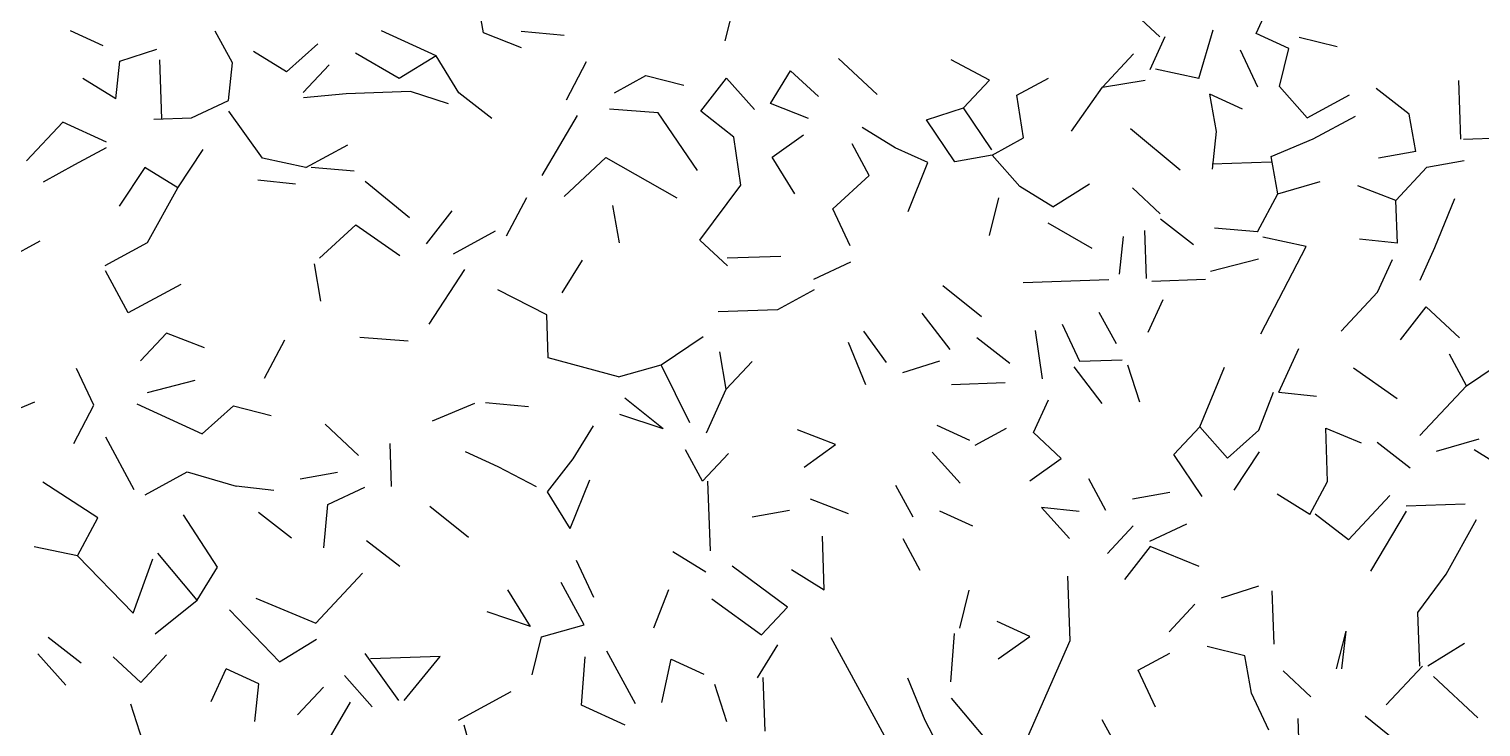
# Model space of a CAD drawing. Header units: inches. Extents: x -241 to -33, y 8 to 217.
# Drawn here: x -186.4 to -132.2, y 140.3 to 166.4 of the extents above; entities that cross this region are included whole.
import ezdxf

# ---------------------------------------------------------------- set-up
doc = ezdxf.new("R2010")
doc.units = ezdxf.units.IN
doc.header["$MEASUREMENT"] = 0
doc.layers.add('cben.net', color=7, linetype='Continuous')

# ---------------------------------------------------------------- blocks, each defined once
blk = doc.blocks.new('A$C18E60CC8')
at = {"layer": 'cben.net', "color": 3, "linetype": 'Continuous'}
for p, q in [((71.069, 158.123), (70.82, 159.514)), ((80.083, 157.826), (80.435, 159.24)), ((99.884, 158.095), (100.444, 159.315)), ((96.286, 157.974), (95.253, 158.939)), ((96.286, 157.974), (95.253, 158.939)), ((56.874, 157.643), (55.657, 158.203)), ((61.701, 157.006), (61.06, 158.185)), ((61.701, 157.006), (61.06, 158.185)), ((69.296, 157.262), (67.262, 158.194)), ((74.073, 158.024), (72.466, 158.17)), ((74.073, 158.024), (72.466, 158.17)), ((74.073, 158.024), (72.466, 158.17)), ((97.742, 156.422), (98.278, 158.242)), ((63.712, 156.674), (64.878, 157.714)), ((72.486, 157.57), (71.069, 158.123)), ((72.486, 157.57), (71.069, 158.123)), ((72.486, 157.57), (71.069, 158.123)), ((95.929, 156.76), (96.486, 157.982)), ((95.929, 156.76), (96.486, 157.982)), ((95.929, 156.76), (96.486, 157.982)), ((101.105, 157.537), (99.884, 158.095)), ((101.105, 157.537), (99.884, 158.095)), ((102.903, 157.597), (101.492, 157.95)), ((57.343, 155.658), (57.495, 157.064)), ((57.495, 157.064), (58.881, 157.511)), ((59.068, 154.916), (58.995, 157.114)), ((63.712, 156.674), (62.487, 157.432)), ((63.712, 156.674), (62.487, 157.432)), ((67.923, 156.416), (66.29, 157.361)), ((67.923, 156.416), (66.29, 157.361)), ((67.923, 156.416), (66.29, 157.361)), ((69.296, 157.262), (67.923, 156.416)), ((69.296, 157.262), (67.923, 156.416)), ((70.142, 155.889), (69.296, 157.262)), ((85.754, 155.817), (84.309, 157.169)), ((85.754, 155.817), (84.309, 157.169)), ((89.938, 156.357), (88.511, 157.11)), ((89.938, 156.357), (88.511, 157.11)), ((89.938, 156.357), (88.511, 157.11)), ((89.938, 156.357), (88.511, 157.11)), ((89.938, 156.357), (88.511, 157.11)), ((94.149, 156.101), (95.308, 157.341)), ((94.149, 156.101), (95.308, 157.341)), ((99.952, 156.097), (99.307, 157.474)), ((99.952, 156.097), (99.307, 157.474)), ((100.752, 156.125), (101.105, 157.537)), ((100.752, 156.125), (101.105, 157.537)), ((100.752, 156.125), (101.105, 157.537)), ((61.547, 155.599), (61.701, 157.006)), ((61.547, 155.599), (61.701, 157.006)), ((61.547, 155.599), (61.701, 157.006)), ((61.547, 155.599), (61.701, 157.006)), ((61.547, 155.599), (61.701, 157.006)), ((64.34, 155.894), (65.305, 156.929)), ((64.34, 155.894), (65.305, 156.929)), ((64.34, 155.894), (65.305, 156.929)), ((74.154, 155.625), (74.907, 157.053)), ((75.947, 155.885), (77.124, 156.526)), ((75.947, 155.885), (77.124, 156.526)), ((77.124, 156.526), (78.538, 156.172)), ((77.124, 156.526), (78.538, 156.172)), ((81.764, 155.482), (82.52, 156.709)), ((83.557, 155.744), (82.52, 156.709)), ((97.742, 156.422), (96.129, 156.768)), ((97.742, 156.422), (96.129, 156.768)), ((97.742, 156.422), (96.129, 156.768)), ((57.343, 155.658), (56.118, 156.418)), ((57.343, 155.658), (56.118, 156.418)), ((79.171, 155.195), (80.131, 156.429)), ((79.171, 155.195), (80.131, 156.429)), ((79.171, 155.195), (80.131, 156.429)), ((80.131, 156.429), (81.171, 155.261)), ((80.131, 156.429), (81.171, 155.261)), ((80.131, 156.429), (81.171, 155.261)), ((80.131, 156.429), (81.171, 155.261)), ((88.973, 155.325), (89.938, 156.357)), ((90.958, 155.793), (92.137, 156.432)), ((90.958, 155.793), (92.137, 156.432)), ((90.958, 155.793), (92.137, 156.432)), ((93.003, 154.46), (94.149, 156.101)), ((94.149, 156.101), (95.74, 156.354)), ((94.149, 156.101), (95.74, 156.354)), ((94.149, 156.101), (95.74, 156.354)), ((101.792, 154.957), (100.752, 156.125)), ((105.591, 155.087), (104.357, 156.044)), ((107.521, 154.151), (107.448, 156.35)), ((107.521, 154.151), (107.448, 156.35)), ((60.168, 154.953), (61.547, 155.599)), ((60.168, 154.953), (61.547, 155.599)), ((65.942, 155.848), (64.347, 155.693)), ((65.942, 155.848), (64.347, 155.693)), ((65.942, 155.848), (64.347, 155.693)), ((68.339, 155.929), (65.942, 155.848)), ((69.756, 155.477), (68.339, 155.929)), ((69.756, 155.477), (68.339, 155.929)), ((71.376, 154.931), (70.142, 155.889)), ((83.181, 154.929), (81.764, 155.482)), ((83.181, 154.929), (81.764, 155.482)), ((91.21, 154.2), (90.958, 155.793)), ((91.21, 154.2), (90.958, 155.793)), ((99.38, 155.277), (98.159, 155.836)), ((98.406, 154.444), (98.159, 155.836)), ((98.406, 154.444), (98.159, 155.836)), ((99.38, 155.277), (98.159, 155.836)), ((98.406, 154.444), (98.159, 155.836)), ((101.792, 154.957), (103.365, 155.812)), ((101.792, 154.957), (103.365, 155.812)), ((101.792, 154.957), (103.365, 155.812)), ((58.768, 154.905), (60.168, 154.953)), ((58.768, 154.905), (60.168, 154.953)), ((58.768, 154.905), (60.168, 154.953)), ((62.822, 153.442), (61.562, 155.2)), ((62.822, 153.442), (61.562, 155.2)), ((73.25, 152.794), (74.573, 155.039)), ((77.573, 155.14), (75.767, 155.281)), ((79.045, 152.99), (77.573, 155.14)), ((80.403, 154.235), (79.171, 155.195)), ((80.403, 154.235), (79.171, 155.195)), ((87.587, 154.88), (88.973, 155.325)), ((90.026, 153.759), (88.973, 155.325)), ((90.026, 153.759), (88.973, 155.325)), ((102.017, 154.164), (103.59, 155.019)), ((102.017, 154.164), (103.59, 155.019)), ((102.017, 154.164), (103.59, 155.019)), ((105.837, 153.695), (105.591, 155.087)), ((105.837, 153.695), (105.591, 155.087)), ((105.837, 153.695), (105.591, 155.087)), ((54.02, 153.344), (55.371, 154.792)), ((56.997, 154.045), (55.371, 154.792)), ((56.997, 154.045), (55.371, 154.792)), ((56.997, 154.045), (55.371, 154.792)), ((56.997, 154.045), (55.371, 154.792)), ((86.422, 153.838), (85.193, 154.596)), ((86.422, 153.838), (85.193, 154.596)), ((88.64, 153.314), (87.587, 154.88)), ((88.64, 153.314), (87.587, 154.88)), ((97.055, 152.997), (95.202, 154.536)), ((98.254, 153.038), (98.406, 154.444)), ((55.825, 153.206), (57.003, 153.847)), ((55.825, 153.206), (57.003, 153.847)), ((55.825, 153.206), (57.003, 153.847)), ((64.433, 153.094), (66.006, 153.95)), ((80.665, 152.443), (80.403, 154.235)), ((80.665, 152.443), (80.403, 154.235)), ((80.665, 152.443), (80.403, 154.235)), ((80.665, 152.443), (80.403, 154.235)), ((80.665, 152.443), (80.403, 154.235)), ((81.832, 153.483), (83.004, 154.323)), ((81.832, 153.483), (83.004, 154.323)), ((85.455, 152.805), (84.814, 153.984)), ((87.64, 153.279), (86.422, 153.838)), ((87.64, 153.279), (86.422, 153.838)), ((90.033, 153.56), (91.21, 154.2)), ((90.033, 153.56), (91.21, 154.2)), ((100.441, 153.512), (102.017, 154.164)), ((100.441, 153.512), (102.017, 154.164)), ((100.441, 153.512), (102.017, 154.164)), ((107.622, 154.155), (109.021, 154.202)), ((59.656, 152.335), (60.61, 153.766)), ((64.433, 153.094), (62.822, 153.442)), ((64.433, 153.094), (62.822, 153.442)), ((64.433, 153.094), (62.822, 153.442)), ((74.075, 152.021), (75.628, 153.474)), ((74.075, 152.021), (75.628, 153.474)), ((75.628, 153.474), (78.279, 151.963)), ((75.628, 153.474), (78.279, 151.963)), ((82.676, 152.111), (81.832, 153.483)), ((82.676, 152.111), (81.832, 153.483)), ((82.676, 152.111), (81.832, 153.483)), ((82.676, 152.111), (81.832, 153.483)), ((86.902, 151.454), (87.64, 153.279)), ((90.033, 153.56), (88.64, 153.314)), ((91.073, 152.395), (90.033, 153.56)), ((91.073, 152.395), (90.033, 153.56)), ((91.073, 152.395), (90.033, 153.56)), ((91.073, 152.395), (90.033, 153.56)), ((98.247, 153.237), (100.448, 153.311)), ((98.247, 153.237), (100.448, 153.311)), ((98.247, 153.237), (100.448, 153.311)), ((98.247, 153.237), (100.448, 153.311)), ((100.688, 152.119), (100.441, 153.512)), ((100.688, 152.119), (100.441, 153.512)), ((105.837, 153.695), (104.443, 153.446)), ((106.256, 153.107), (107.65, 153.354)), ((106.256, 153.107), (107.65, 153.354)), ((106.256, 153.107), (107.65, 153.354)), ((54.646, 152.565), (55.825, 153.206)), ((58.431, 153.094), (57.479, 151.661)), ((59.656, 152.335), (58.431, 153.094)), ((66.24, 152.957), (64.633, 153.102)), ((66.24, 152.957), (64.633, 153.102)), ((84.097, 151.558), (85.455, 152.805)), ((105.099, 151.868), (106.256, 153.107)), ((58.524, 150.295), (59.656, 152.335)), ((62.648, 152.635), (64.054, 152.483)), ((62.648, 152.635), (64.054, 152.483)), ((68.298, 151.225), (66.652, 152.571)), ((68.298, 151.225), (66.652, 152.571)), ((79.133, 150.39), (80.665, 152.443)), ((79.133, 150.39), (80.665, 152.443)), ((79.133, 150.39), (80.665, 152.443)), ((79.133, 150.39), (80.665, 152.443)), ((79.133, 150.39), (80.665, 152.443)), ((79.133, 150.39), (80.665, 152.443)), ((92.298, 151.635), (91.073, 152.395)), ((92.298, 151.635), (91.073, 152.395)), ((92.298, 151.635), (93.671, 152.483)), ((92.298, 151.635), (93.671, 152.483)), ((92.298, 151.635), (93.671, 152.483)), ((92.298, 151.635), (93.671, 152.483)), ((92.298, 151.635), (93.671, 152.483)), ((92.298, 151.635), (93.671, 152.483)), ((96.31, 151.37), (95.277, 152.336)), ((100.688, 152.119), (102.274, 152.573)), ((100.688, 152.119), (102.274, 152.573)), ((105.099, 151.868), (103.678, 152.419)), ((105.099, 151.868), (103.678, 152.419)), ((71.924, 150.547), (72.676, 151.974)), ((71.924, 150.547), (72.676, 151.974)), ((76.135, 150.289), (75.888, 151.681)), ((76.135, 150.289), (75.888, 151.681)), ((89.934, 150.557), (90.286, 151.967)), ((89.934, 150.557), (90.286, 151.967)), ((89.934, 150.557), (90.286, 151.967)), ((89.934, 150.557), (90.286, 151.967)), ((99.935, 150.692), (100.688, 152.119)), ((105.152, 150.269), (105.099, 151.868)), ((106.556, 150.117), (107.296, 151.943)), ((106.556, 150.117), (107.296, 151.943)), ((68.932, 150.245), (69.891, 151.478)), ((84.745, 150.179), (84.097, 151.558)), ((97.549, 150.212), (96.317, 151.17)), ((64.948, 149.713), (66.306, 150.958)), ((64.948, 149.713), (66.306, 150.958)), ((66.306, 150.958), (67.947, 149.813)), ((66.306, 150.958), (67.947, 149.813)), ((66.306, 150.958), (67.947, 149.813)), ((66.306, 150.958), (67.947, 149.813)), ((66.306, 150.958), (67.947, 149.813)), ((66.306, 150.958), (67.947, 149.813)), ((69.944, 149.881), (71.517, 150.734)), ((69.944, 149.881), (71.517, 150.734)), ((69.944, 149.881), (71.517, 150.734)), ((92.119, 151.029), (93.752, 150.084)), ((92.119, 151.029), (93.752, 150.084)), ((95.792, 148.953), (95.729, 150.751)), ((95.792, 148.953), (95.729, 150.751)), ((99.935, 150.692), (98.329, 150.839)), ((53.34, 149.72), (54.521, 150.361)), ((53.34, 149.72), (54.521, 150.361)), ((53.34, 149.72), (54.521, 150.361)), ((53.34, 149.72), (54.521, 150.361)), ((53.34, 149.72), (54.521, 150.361)), ((53.34, 149.72), (54.521, 150.361)), ((56.951, 149.442), (58.524, 150.295)), ((56.951, 149.442), (58.524, 150.295)), ((56.951, 149.442), (58.524, 150.295)), ((56.951, 149.442), (58.524, 150.295)), ((80.167, 149.425), (79.133, 150.39)), ((94.785, 149.119), (94.937, 150.524)), ((100.063, 146.895), (101.754, 150.154)), ((100.063, 146.895), (101.754, 150.154)), ((101.754, 150.154), (100.14, 150.5)), ((101.754, 150.154), (100.14, 150.5)), ((105.152, 150.269), (103.746, 150.421)), ((106, 148.896), (106.556, 150.117)), ((65.001, 148.112), (64.755, 149.504)), ((73.997, 148.416), (74.755, 149.641)), ((73.997, 148.416), (74.755, 149.641)), ((73.997, 148.416), (74.755, 149.641)), ((73.997, 148.416), (74.755, 149.641)), ((80.156, 149.725), (82.156, 149.793)), ((80.156, 149.725), (82.156, 149.793)), ((83.384, 148.932), (84.765, 149.581)), ((83.384, 148.932), (84.765, 149.581)), ((83.384, 148.932), (84.765, 149.581)), ((98.183, 149.233), (99.968, 149.692)), ((98.183, 149.233), (99.968, 149.692)), ((98.183, 149.233), (99.968, 149.692)), ((104.414, 148.444), (104.973, 149.661)), ((57.812, 147.671), (56.959, 149.24)), ((57.812, 147.671), (56.959, 149.24)), ((57.812, 147.671), (56.959, 149.24)), ((69.034, 147.248), (70.364, 149.293)), ((69.034, 147.248), (70.364, 149.293)), ((59.777, 148.737), (57.812, 147.671)), ((59.777, 148.737), (57.812, 147.671)), ((73.425, 147.596), (71.592, 148.535)), ((83.397, 148.533), (82.024, 147.786)), ((88.196, 148.696), (89.636, 147.543)), ((88.196, 148.696), (89.636, 147.543)), ((94.393, 148.905), (91.194, 148.797)), ((94.393, 148.905), (91.194, 148.797)), ((94.393, 148.905), (91.194, 148.797)), ((95.993, 148.859), (97.994, 148.927)), ((95.993, 148.859), (97.994, 148.927)), ((103.061, 146.995), (104.414, 148.444)), ((103.061, 146.995), (104.414, 148.444)), ((103.061, 146.995), (104.414, 148.444)), ((95.858, 146.953), (96.418, 148.173)), ((95.858, 146.953), (96.418, 148.173)), ((105.275, 146.671), (106.232, 147.903)), ((105.275, 146.671), (106.232, 147.903)), ((105.275, 146.671), (106.232, 147.903)), ((107.472, 146.746), (106.232, 147.903)), ((73.478, 145.997), (73.425, 147.596)), ((82.024, 147.786), (79.823, 147.711)), ((82.024, 147.786), (79.823, 147.711)), ((82.024, 147.786), (79.823, 147.711)), ((82.024, 147.786), (79.823, 147.711)), ((82.024, 147.786), (79.823, 147.711)), ((82.024, 147.786), (79.823, 147.711)), ((82.024, 147.786), (79.823, 147.711)), ((88.477, 146.303), (87.431, 147.667)), ((88.477, 146.303), (87.431, 147.667)), ((94.673, 146.514), (94.032, 147.691)), ((58.273, 145.884), (59.24, 146.918)), ((58.273, 145.884), (59.24, 146.918)), ((58.273, 145.884), (59.24, 146.918)), ((60.657, 146.365), (59.24, 146.918)), ((77.69, 145.739), (79.254, 146.794)), ((77.69, 145.739), (79.254, 146.794)), ((77.69, 145.739), (79.254, 146.794)), ((77.69, 145.739), (79.254, 146.794)), ((86.091, 145.822), (85.25, 146.995)), ((86.091, 145.822), (85.25, 146.995)), ((91.915, 145.217), (91.653, 147.012)), ((91.915, 145.217), (91.653, 147.012)), ((92.648, 147.246), (93.294, 145.865)), ((62.899, 145.241), (63.651, 146.666)), ((62.899, 145.241), (63.651, 146.666)), ((62.899, 145.241), (63.651, 146.666)), ((62.899, 145.241), (63.651, 146.666)), ((68.254, 146.622), (66.449, 146.759)), ((84.666, 146.574), (85.318, 144.996)), ((84.666, 146.574), (85.318, 144.996)), ((90.696, 145.778), (89.462, 146.737)), ((90.696, 145.778), (89.462, 146.737)), ((100.737, 144.717), (101.483, 146.342)), ((76.104, 145.285), (73.478, 145.997)), ((76.104, 145.285), (73.478, 145.997)), ((76.104, 145.285), (73.478, 145.997)), ((76.104, 145.285), (77.69, 145.739)), ((76.104, 145.285), (77.69, 145.739)), ((76.104, 145.285), (77.69, 145.739)), ((78.763, 143.573), (77.69, 145.739)), ((78.763, 143.573), (77.69, 145.739)), ((78.763, 143.573), (77.69, 145.739)), ((80.121, 144.82), (79.874, 146.213)), ((80.121, 144.82), (81.086, 145.854)), ((80.121, 144.82), (81.086, 145.854)), ((86.704, 145.443), (88.09, 145.889)), ((86.704, 145.443), (88.09, 145.889)), ((86.704, 145.443), (88.09, 145.889)), ((86.704, 145.443), (88.09, 145.889)), ((86.704, 145.443), (88.09, 145.889)), ((93.294, 145.865), (94.893, 145.92)), ((93.294, 145.865), (94.893, 145.92)), ((95.548, 144.34), (95.099, 145.726)), ((95.548, 144.34), (95.099, 145.726)), ((95.548, 144.34), (95.099, 145.726)), ((95.548, 144.34), (95.099, 145.726)), ((107.734, 144.954), (107.093, 146.131)), ((107.734, 144.954), (107.093, 146.131)), ((107.734, 144.954), (109.297, 146.006)), ((56.53, 144.225), (55.882, 145.602)), ((56.53, 144.225), (55.882, 145.602)), ((60.3, 145.153), (58.515, 144.692)), ((60.3, 145.153), (58.515, 144.692)), ((94.147, 144.293), (93.1, 145.659)), ((97.778, 143.416), (98.703, 145.649)), ((97.778, 143.416), (98.703, 145.649)), ((97.778, 143.416), (98.703, 145.649)), ((97.778, 143.416), (98.703, 145.649)), ((97.778, 143.416), (98.703, 145.649)), ((97.778, 143.416), (98.703, 145.649)), ((105.148, 144.465), (103.51, 145.609)), ((105.148, 144.465), (103.51, 145.609)), ((79.376, 143.196), (80.121, 144.82)), ((79.376, 143.196), (80.121, 144.82)), ((88.521, 145.005), (90.518, 145.073)), ((88.521, 145.005), (90.518, 145.073)), ((99.985, 143.291), (100.536, 144.71)), ((100.737, 144.717), (102.142, 144.564)), ((100.737, 144.717), (102.142, 144.564)), ((100.737, 144.717), (102.142, 144.564)), ((105.996, 143.093), (107.734, 144.954)), ((105.996, 143.093), (107.734, 144.954)), ((52.744, 143.696), (54.324, 144.349)), ((52.744, 143.696), (54.324, 144.349)), ((55.778, 142.797), (56.53, 144.225)), ((55.778, 142.797), (56.53, 144.225)), ((55.778, 142.797), (56.53, 144.225)), ((58.127, 144.278), (60.566, 143.159)), ((60.566, 143.159), (61.732, 144.199)), ((60.566, 143.159), (61.732, 144.199)), ((60.566, 143.159), (61.732, 144.199)), ((61.732, 144.199), (63.146, 143.848)), ((69.155, 143.65), (70.734, 144.304)), ((69.155, 143.65), (70.734, 144.304)), ((72.74, 144.172), (71.133, 144.316)), ((72.74, 144.172), (71.133, 144.316)), ((72.74, 144.172), (71.133, 144.316)), ((77.77, 143.34), (76.331, 144.492)), ((77.77, 143.34), (76.331, 144.492)), ((77.77, 143.34), (76.331, 144.492)), ((77.77, 143.34), (76.331, 144.492)), ((91.582, 143.207), (92.142, 144.426)), ((91.582, 143.207), (92.142, 144.426)), ((77.77, 143.34), (76.152, 143.886)), ((77.77, 143.34), (76.152, 143.886)), ((77.77, 143.34), (76.152, 143.886)), ((58.035, 141.074), (56.97, 143.038)), ((58.035, 141.074), (56.97, 143.038)), ((58.035, 141.074), (56.97, 143.038)), ((58.035, 141.074), (56.97, 143.038)), ((58.035, 141.074), (56.97, 143.038)), ((58.035, 141.074), (56.97, 143.038)), ((66.398, 142.355), (65.156, 143.516)), ((74.407, 142.227), (75.167, 143.452)), ((84.194, 142.756), (82.775, 143.309)), ((87.971, 143.485), (89.191, 142.925)), ((87.971, 143.485), (89.191, 142.925)), ((89.398, 142.733), (90.577, 143.372)), ((89.398, 142.733), (90.577, 143.372)), ((92.615, 142.24), (91.582, 143.207)), ((96.813, 142.383), (97.778, 143.416)), ((96.813, 142.383), (97.778, 143.416)), ((98.818, 142.251), (97.778, 143.416)), ((98.818, 142.251), (97.778, 143.416)), ((98.818, 142.251), (97.778, 143.416)), ((98.818, 142.251), (99.985, 143.291)), ((98.818, 142.251), (99.985, 143.291)), ((102.482, 143.375), (103.802, 142.819)), ((102.55, 141.376), (102.482, 143.375)), ((67.637, 141.198), (67.582, 142.797)), ((67.637, 141.198), (67.582, 142.797)), ((71.614, 141.932), (70.395, 142.491)), ((71.614, 141.932), (70.395, 142.491)), ((71.614, 141.932), (70.395, 142.491)), ((79.237, 141.39), (78.596, 142.568)), ((79.237, 141.39), (78.596, 142.568)), ((79.237, 141.39), (78.596, 142.568)), ((83.02, 141.916), (84.194, 142.756)), ((88.845, 141.313), (87.805, 142.48)), ((88.845, 141.313), (87.805, 142.48)), ((88.845, 141.313), (87.805, 142.48)), ((88.845, 141.313), (87.805, 142.48)), ((99.06, 141.059), (100.012, 142.491)), ((99.06, 141.059), (100.012, 142.491)), ((99.06, 141.059), (100.012, 142.491)), ((105.635, 141.879), (104.403, 142.839)), ((105.635, 141.879), (104.403, 142.839)), ((106.615, 142.515), (108.201, 142.967)), ((106.615, 142.515), (108.201, 142.967)), ((109.241, 141.802), (108.014, 142.56)), ((73.041, 141.18), (71.614, 141.932)), ((73.041, 141.18), (71.614, 141.932)), ((73.041, 141.18), (71.614, 141.932)), ((73.041, 141.18), (71.614, 141.932)), ((73.447, 140.993), (74.407, 142.227)), ((73.447, 140.993), (74.407, 142.227)), ((79.237, 141.39), (80.202, 142.423)), ((91.443, 141.401), (92.615, 142.24)), ((97.866, 140.817), (96.813, 142.383)), ((97.866, 140.817), (96.813, 142.383)), ((56.671, 140.026), (54.624, 141.359)), ((56.671, 140.026), (54.624, 141.359)), ((56.671, 140.026), (54.624, 141.359)), ((56.671, 140.026), (54.624, 141.359)), ((58.444, 140.887), (60.013, 141.74)), ((58.444, 140.887), (60.013, 141.74)), ((58.444, 140.887), (60.013, 141.74)), ((60.013, 141.74), (61.833, 141.202)), ((60.013, 141.74), (61.833, 141.202)), ((64.224, 141.482), (65.618, 141.731)), ((74.293, 139.622), (75.031, 141.447)), ((74.293, 139.622), (75.031, 141.447)), ((74.293, 139.622), (75.031, 141.447)), ((79.525, 138.798), (79.437, 141.396)), ((79.525, 138.798), (79.437, 141.396)), ((79.525, 138.798), (79.437, 141.396)), ((79.525, 138.798), (79.437, 141.396)), ((94.283, 140.297), (93.642, 141.475)), ((94.283, 140.297), (93.642, 141.475)), ((94.283, 140.297), (93.642, 141.475)), ((101.893, 140.153), (102.55, 141.376)), ((101.893, 140.153), (102.55, 141.376)), ((101.893, 140.153), (102.55, 141.376)), ((63.239, 141.05), (61.833, 141.202)), ((63.239, 141.05), (61.833, 141.202)), ((63.239, 141.05), (61.833, 141.202)), ((63.239, 141.05), (61.833, 141.202)), ((65.259, 140.517), (66.638, 141.163)), ((65.259, 140.517), (66.638, 141.163)), ((74.293, 139.622), (73.447, 140.993)), ((74.293, 139.622), (73.447, 140.993)), ((74.293, 139.622), (73.447, 140.993)), ((87.087, 140.054), (86.446, 141.231)), ((95.268, 140.729), (96.661, 140.978)), ((95.268, 140.729), (96.661, 140.978)), ((101.893, 140.153), (100.664, 140.911)), ((103.325, 139.2), (104.87, 140.854)), ((103.325, 139.2), (104.87, 140.854)), ((65.112, 138.909), (65.259, 140.517)), ((65.112, 138.909), (65.259, 140.517)), ((70.503, 139.294), (69.064, 140.446)), ((70.503, 139.294), (69.064, 140.446)), ((70.503, 139.294), (69.064, 140.446)), ((82.476, 140.297), (81.083, 140.05)), ((82.476, 140.297), (81.083, 140.05)), ((82.476, 140.297), (81.083, 140.05)), ((82.476, 140.297), (81.083, 140.05)), ((82.476, 140.297), (81.083, 140.05)), ((84.681, 140.171), (83.262, 140.726)), ((88.079, 140.286), (89.299, 139.726)), ((88.079, 140.286), (89.299, 139.726)), ((92.919, 139.25), (91.877, 140.414)), ((92.919, 139.25), (91.877, 140.414)), ((93.283, 140.262), (91.877, 140.414)), ((92.919, 139.25), (91.877, 140.414)), ((105.483, 140.475), (107.681, 140.55)), ((55.919, 138.6), (56.671, 140.026)), ((55.919, 138.6), (56.671, 140.026)), ((61.135, 138.177), (59.868, 140.134)), ((61.135, 138.177), (59.868, 140.134)), ((61.135, 138.177), (59.868, 140.134)), ((61.135, 138.177), (59.868, 140.134)), ((63.9, 139.27), (62.666, 140.229)), ((63.9, 139.27), (62.666, 140.229)), ((95.922, 139.149), (97.302, 139.797)), ((103.325, 139.2), (102.092, 140.158)), ((104.165, 138.029), (105.491, 140.273)), ((106.968, 137.924), (108.102, 139.962)), ((106.968, 137.924), (108.102, 139.962)), ((106.968, 137.924), (108.102, 139.962)), ((106.968, 137.924), (108.102, 139.962)), ((83.776, 137.34), (83.708, 139.338)), ((87.354, 138.062), (86.715, 139.241)), ((87.354, 138.062), (86.715, 139.241)), ((94.336, 138.697), (95.301, 139.73)), ((55.919, 138.6), (54.305, 138.946)), ((55.919, 138.6), (54.305, 138.946)), ((55.919, 138.6), (54.305, 138.946)), ((60.377, 136.948), (58.916, 138.701)), ((60.377, 136.948), (58.916, 138.701)), ((60.377, 136.948), (58.916, 138.701)), ((67.938, 138.204), (66.705, 139.166)), ((67.938, 138.204), (66.705, 139.166)), ((79.352, 137.992), (78.126, 138.75)), ((95.929, 138.95), (94.969, 137.717)), ((97.755, 138.212), (95.929, 138.95)), ((57.991, 136.469), (55.919, 138.6)), ((57.991, 136.469), (55.919, 138.6)), ((57.991, 136.469), (55.919, 138.6)), ((57.991, 136.469), (58.724, 138.494)), ((57.991, 136.469), (58.724, 138.494)), ((57.991, 136.469), (58.724, 138.494)), ((57.991, 136.469), (58.724, 138.494)), ((57.991, 136.469), (58.724, 138.494)), ((57.991, 136.469), (58.724, 138.494)), ((57.991, 136.469), (58.724, 138.494)), ((57.991, 136.469), (58.724, 138.494)), ((60.377, 136.948), (61.135, 138.177)), ((60.377, 136.948), (61.135, 138.177)), ((75.181, 137.049), (74.535, 138.428)), ((75.181, 137.049), (74.535, 138.428)), ((82.397, 136.692), (80.345, 138.224)), ((82.397, 136.692), (80.345, 138.224)), ((64.808, 136.099), (66.546, 137.959)), ((74.815, 136.036), (73.962, 137.609)), ((74.815, 136.036), (73.962, 137.609)), ((74.815, 136.036), (73.962, 137.609)), ((74.815, 136.036), (73.962, 137.609)), ((82.551, 138.1), (83.776, 137.34)), ((82.551, 138.1), (83.776, 137.34)), ((82.551, 138.1), (83.776, 137.34)), ((92.946, 135.447), (92.864, 137.847)), ((105.919, 136.487), (106.968, 137.924)), ((105.919, 136.487), (106.968, 137.924)), ((105.919, 136.487), (106.968, 137.924)), ((72.817, 135.969), (71.97, 137.34)), ((72.817, 135.969), (71.97, 137.34)), ((77.421, 135.925), (77.974, 137.344)), ((88.828, 135.91), (89.18, 137.324)), ((88.828, 135.91), (89.18, 137.324)), ((98.595, 137.04), (99.981, 137.487)), ((98.595, 137.04), (99.981, 137.487)), ((98.595, 137.04), (99.981, 137.487)), ((98.595, 137.04), (99.981, 137.487)), ((98.595, 137.04), (99.981, 137.487)), ((98.595, 137.04), (99.981, 137.487)), ((100.556, 135.306), (100.488, 137.303)), ((100.556, 135.306), (100.488, 137.303)), ((58.817, 135.696), (60.377, 136.948)), ((63.455, 134.652), (61.589, 136.591)), ((63.455, 134.652), (61.589, 136.591)), ((62.574, 137.023), (64.808, 136.099)), ((62.574, 137.023), (64.808, 136.099)), ((62.574, 137.023), (64.808, 136.099)), ((62.574, 137.023), (64.808, 136.099)), ((62.574, 137.023), (64.808, 136.099)), ((62.574, 137.023), (64.808, 136.099)), ((62.574, 137.023), (64.808, 136.099)), ((72.817, 135.969), (71.197, 136.514)), ((72.817, 135.969), (71.197, 136.514)), ((72.817, 135.969), (71.197, 136.514)), ((79.585, 137), (81.431, 135.659)), ((81.431, 135.659), (82.397, 136.692)), ((96.638, 135.775), (97.603, 136.807)), ((105.985, 134.487), (105.919, 136.487)), ((73.229, 135.582), (74.815, 136.036)), ((73.229, 135.582), (74.815, 136.036)), ((91.439, 135.599), (90.22, 136.155)), ((91.439, 135.599), (90.22, 136.155)), ((56.054, 134.603), (54.82, 135.562)), ((56.054, 134.603), (54.82, 135.562)), ((63.455, 134.652), (64.828, 135.5)), ((63.455, 134.652), (64.828, 135.5)), ((72.878, 134.171), (73.229, 135.582)), ((72.878, 134.171), (73.229, 135.582)), ((85.106, 133.583), (84.036, 135.547)), ((85.106, 133.583), (84.036, 135.547)), ((88.495, 133.898), (88.636, 135.703)), ((90.267, 134.758), (91.439, 135.599)), ((90.809, 130.573), (92.946, 135.447)), ((90.809, 130.573), (92.946, 135.447)), ((102.887, 134.383), (103.239, 135.795)), ((103.087, 134.39), (103.239, 135.795)), ((103.087, 134.39), (103.239, 135.795)), ((103.087, 134.39), (103.239, 135.795)), ((103.087, 134.39), (103.239, 135.795)), ((55.481, 133.782), (54.441, 134.947)), ((58.279, 133.878), (59.244, 134.91)), ((58.279, 133.878), (59.244, 134.91)), ((58.279, 133.878), (59.244, 134.91)), ((67.906, 133.202), (66.647, 134.96)), ((75.648, 135.064), (76.716, 133.098)), ((81.286, 134.053), (82.044, 135.28)), ((81.286, 134.053), (82.044, 135.28)), ((81.286, 134.053), (82.044, 135.28)), ((81.286, 134.053), (82.044, 135.28)), ((81.286, 134.053), (82.044, 135.28)), ((95.484, 134.333), (96.665, 134.974)), ((95.484, 134.333), (96.665, 134.974)), ((99.468, 134.868), (98.055, 135.22)), ((99.716, 133.477), (99.468, 134.868)), ((99.716, 133.477), (99.468, 134.868)), ((106.285, 134.498), (107.657, 135.346)), ((58.279, 133.878), (57.246, 134.843)), ((60.905, 133.165), (61.463, 134.385)), ((60.905, 133.165), (61.463, 134.385)), ((62.682, 133.826), (61.463, 134.385)), ((62.682, 133.826), (61.463, 134.385)), ((62.682, 133.826), (61.463, 134.385)), ((62.682, 133.826), (61.463, 134.385)), ((69.452, 134.855), (66.854, 134.767)), ((69.452, 134.855), (66.854, 134.767)), ((68.106, 133.209), (69.452, 134.855)), ((74.718, 133.032), (74.855, 134.837)), ((77.715, 133.132), (78.062, 134.745)), ((78.062, 134.745), (79.281, 134.187)), ((78.062, 134.745), (79.281, 134.187)), ((78.062, 134.745), (79.281, 134.187)), ((96.132, 132.953), (95.484, 134.333)), ((104.734, 133.044), (106.084, 134.491)), ((104.734, 133.044), (106.084, 134.491)), ((62.531, 132.42), (62.682, 133.826)), ((66.914, 132.969), (65.874, 134.134)), ((66.914, 132.969), (65.874, 134.134)), ((66.914, 132.969), (65.874, 134.134)), ((66.914, 132.969), (65.874, 134.134)), ((80.142, 132.413), (79.693, 133.801)), ((80.142, 132.413), (79.693, 133.801)), ((80.142, 132.413), (79.693, 133.801)), ((80.142, 132.413), (79.693, 133.801)), ((80.142, 132.413), (79.693, 133.801)), ((80.142, 132.413), (79.693, 133.801)), ((81.486, 134.061), (81.553, 132.061)), ((81.486, 134.061), (81.553, 132.061)), ((87.543, 132.464), (86.891, 134.042)), ((87.543, 132.464), (86.891, 134.042)), ((87.543, 132.464), (86.891, 134.042)), ((87.543, 132.464), (86.891, 134.042)), ((87.543, 132.464), (86.891, 134.042)), ((87.543, 132.464), (86.891, 134.042)), ((87.543, 132.464), (86.891, 134.042)), ((87.543, 132.464), (86.891, 134.042)), ((101.922, 133.35), (100.887, 134.315)), ((101.922, 133.35), (100.887, 134.315)), ((101.922, 133.35), (100.887, 134.315)), ((101.922, 133.35), (100.887, 134.315)), ((108.153, 132.561), (106.5, 134.105)), ((64.124, 132.673), (65.089, 133.707)), ((64.124, 132.673), (65.089, 133.707)), ((70.133, 132.477), (72.098, 133.542)), ((86.171, 131.616), (85.106, 133.583)), ((86.171, 131.616), (85.106, 133.583)), ((86.171, 131.616), (85.106, 133.583)), ((86.171, 131.616), (85.106, 133.583)), ((86.171, 131.616), (85.106, 133.583)), ((90.809, 130.573), (88.515, 133.297)), ((90.809, 130.573), (88.515, 133.297)), ((90.809, 130.573), (88.515, 133.297)), ((100.364, 132.096), (99.716, 133.477)), ((100.364, 132.096), (99.716, 133.477)), ((58.352, 131.678), (57.907, 133.065)), ((64.783, 130.895), (66.108, 133.141)), ((76.344, 132.285), (74.718, 133.032)), ((76.344, 132.285), (74.718, 133.032)), ((76.344, 132.285), (74.718, 133.032)), ((70.792, 130.699), (70.34, 132.285)), ((70.792, 130.699), (70.34, 132.285)), ((70.792, 130.699), (70.34, 132.285)), ((90.004, 127.745), (87.543, 132.464)), ((90.004, 127.745), (87.543, 132.464)), ((90.004, 127.745), (87.543, 132.464)), ((94.786, 131.309), (94.147, 132.488)), ((101.528, 130.135), (101.448, 132.534)), ((101.528, 130.135), (101.448, 132.534)), ((101.528, 130.135), (101.448, 132.534)), ((101.528, 130.135), (101.448, 132.534)), ((105.386, 131.464), (103.947, 132.618)), ((105.386, 131.464), (103.947, 132.618))]:
    blk.add_line(p, q, dxfattribs=at)

msp = doc.modelspace()

# ---------------------------------------------------------------- block references
at = {"layer": 'cben.net'}
msp.add_blockref('A$C18E60CC8', (-240.52, 8.124), dxfattribs=at)

doc.saveas('drawing.dxf')
